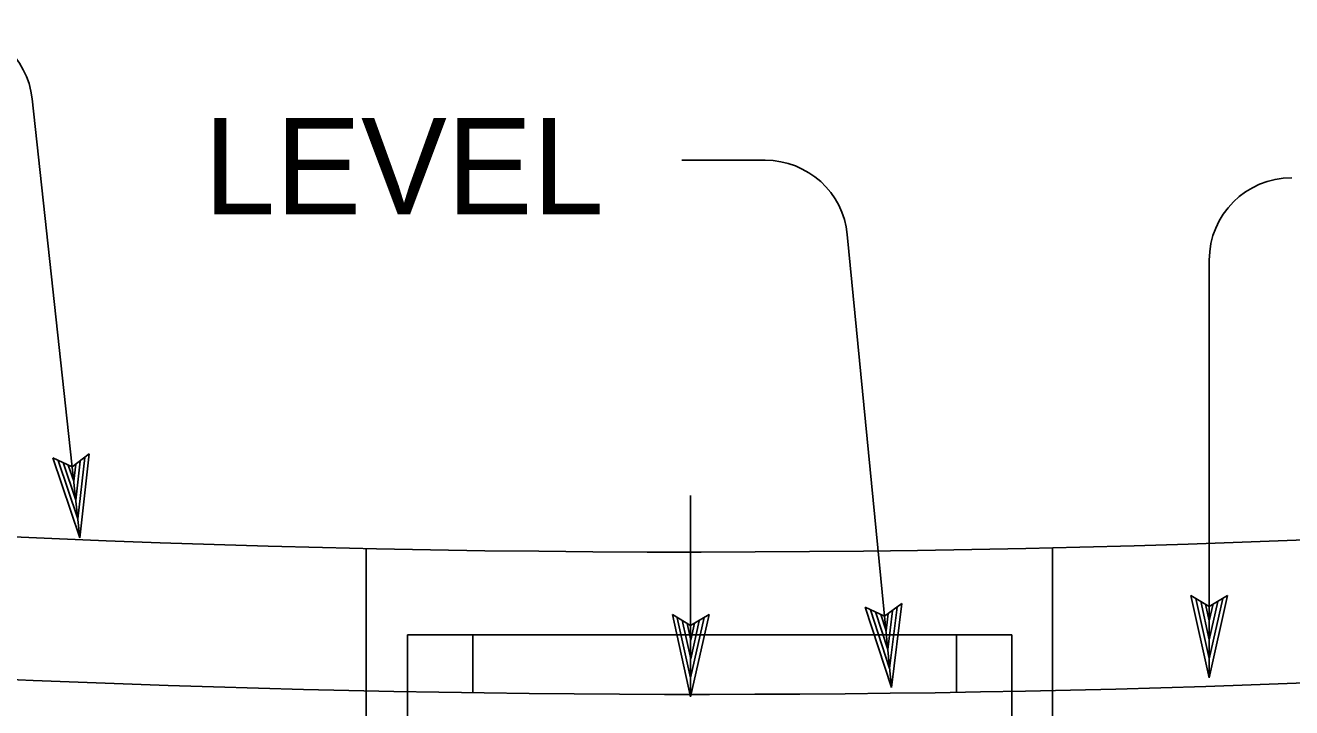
# Model space of a CAD drawing. Extents: x -894 to 866, y -472 to 714.
# Drawn here: x -38.8 to 53.3, y -304.8 to -255.1 of the extents above; entities that cross this region are included whole.
import ezdxf

# ---------------------------------------------------------------- set-up
doc = ezdxf.new("R2010")
doc.units = 0
doc.layers.add('df_DETAIL-anno', color=7, linetype='Continuous')
doc.layers.add('str_Concrete-A', color=7, linetype='Continuous')

msp = doc.modelspace()

# ---------------------------------------------------------------- linework, layer by layer
at = {"layer": 'df_DETAIL-anno'}
for p, q in [((-38.351, -260.438), (-34.876, -292.41)), ((8.939, -264.915), (15.022, -264.915)), ((20.994, -270.333), (24.208, -303.302)), ((47.341, -302.603), (47.341, -272.19)), ((-34.876, -292.41), (-36.847, -286.589)), ((-36.847, -286.589), (-36.847, -286.589)), ((-36.847, -286.589), (-35.438, -287.241)), ((-34.876, -292.41), (-36.847, -286.589)), ((-36.847, -286.589), (-36.847, -286.589)), ((-36.847, -286.589), (-35.438, -287.241)), ((-35.438, -287.241), (-34.193, -286.301)), ((-35.438, -287.241), (-34.193, -286.301)), ((-34.523, -286.555), (-35.025, -291.038)), ((-34.523, -286.555), (-35.025, -291.038)), ((-34.193, -286.301), (-34.876, -292.41)), ((-34.193, -286.301), (-34.876, -292.41)), ((-34.193, -286.301), (-34.193, -286.301)), ((-34.193, -286.301), (-34.193, -286.301)), ((-35.03, -291.028), (-36.464, -286.784)), ((-35.03, -291.028), (-36.464, -286.784)), ((-35.173, -289.664), (-36.101, -286.923)), ((-35.173, -289.664), (-36.101, -286.923)), ((-35.321, -288.29), (-35.718, -287.117)), ((-35.321, -288.29), (-35.718, -287.117)), ((-35.181, -287.038), (-35.321, -288.29)), ((-35.181, -287.038), (-35.321, -288.29)), ((-34.855, -286.826), (-35.173, -289.664)), ((-34.855, -286.826), (-35.173, -289.664)), ((9.588, -304.001), (9.588, -289.329)), ((-34.876, -292.41), (-34.876, -292.41)), ((-34.876, -292.41), (-34.876, -292.41)), ((47.341, -302.603), (46.011, -296.603)), ((46.011, -296.603), (46.011, -296.603)), ((46.011, -296.603), (47.341, -297.403)), ((47.337, -301.212), (46.37, -296.838)), ((47.341, -297.403), (48.681, -296.603)), ((48.681, -296.603), (47.341, -302.603)), ((48.325, -296.82), (47.342, -301.223)), ((48.681, -296.603), (48.681, -296.603)), ((24.208, -303.302), (22.302, -297.46)), ((22.302, -297.46), (22.302, -297.46)), ((22.302, -297.46), (23.703, -298.127)), ((24.069, -301.918), (22.682, -297.659)), ((23.703, -298.127), (24.959, -297.201)), ((24.291, -297.718), (23.942, -300.552)), ((24.626, -297.451), (24.075, -301.929)), ((24.959, -297.201), (24.208, -303.302)), ((24.959, -297.201), (24.959, -297.201)), ((47.343, -299.84), (46.717, -297.015)), ((47.344, -298.459), (47.076, -297.25)), ((47.965, -297.053), (47.343, -299.84)), ((47.619, -297.23), (47.344, -298.459)), ((9.588, -304.001), (8.258, -298.001)), ((8.258, -298.001), (8.258, -298.001)), ((8.258, -298.001), (9.588, -298.801)), ((9.584, -302.61), (8.617, -298.236)), ((9.59, -301.238), (8.963, -298.414)), ((9.591, -299.857), (9.323, -298.648)), ((9.588, -298.801), (10.928, -298.001)), ((10.928, -298.001), (9.588, -304.001)), ((10.572, -298.218), (9.588, -302.621)), ((10.212, -298.452), (9.59, -301.238)), ((9.866, -298.628), (9.591, -299.857)), ((10.928, -298.001), (10.928, -298.001)), ((23.942, -300.552), (23.045, -297.801)), ((23.809, -299.177), (23.425, -298)), ((23.963, -297.927), (23.809, -299.177)), ((47.341, -302.603), (47.341, -302.603)), ((9.588, -304.001), (9.588, -304.001)), ((24.208, -303.302), (24.208, -303.302))]:
    msp.add_line(p, q, dxfattribs=at)
for centre, start, end in [((-44.316, -261.086), 6.2017, 90), ((15.022, -270.915), 5.56799, 90), ((53.341, -272.19), 90, 180)]:
    msp.add_arc(centre, 6, start, end, dxfattribs=at)
at = {"layer": 'str_Concrete-A'}
for p, q in [((35.941, -293.11), (35.941, -335.47)), ((-14.03, -306.707), (-14.03, -293.21)), ((-11.03, -299.47), (32.97, -299.47)), ((-11.03, -299.47), (-11.03, -311.71)), ((-6.262, -299.47), (-6.262, -303.687)), ((28.941, -299.47), (28.941, -303.647)), ((32.97, -311.71), (32.97, -299.47))]:
    msp.add_line(p, q, dxfattribs=at)
msp.add_arc((10.415, 858.199), 1162.014, 264.843147, 275.2118, dxfattribs=at)
msp.add_ellipse((9.747, 818.843), major_axis=(1106.217, -116.293), ratio=0.999984, start_param=4.711366, end_param=4.938152, dxfattribs=at)

# ---------------------------------------------------------------- texts
at = {"layer": 'df_DETAIL-anno'}
msp.add_text('LEVEL', height=7, dxfattribs=at).set_placement((-25.855, -268.846))

doc.saveas('drawing.dxf')
